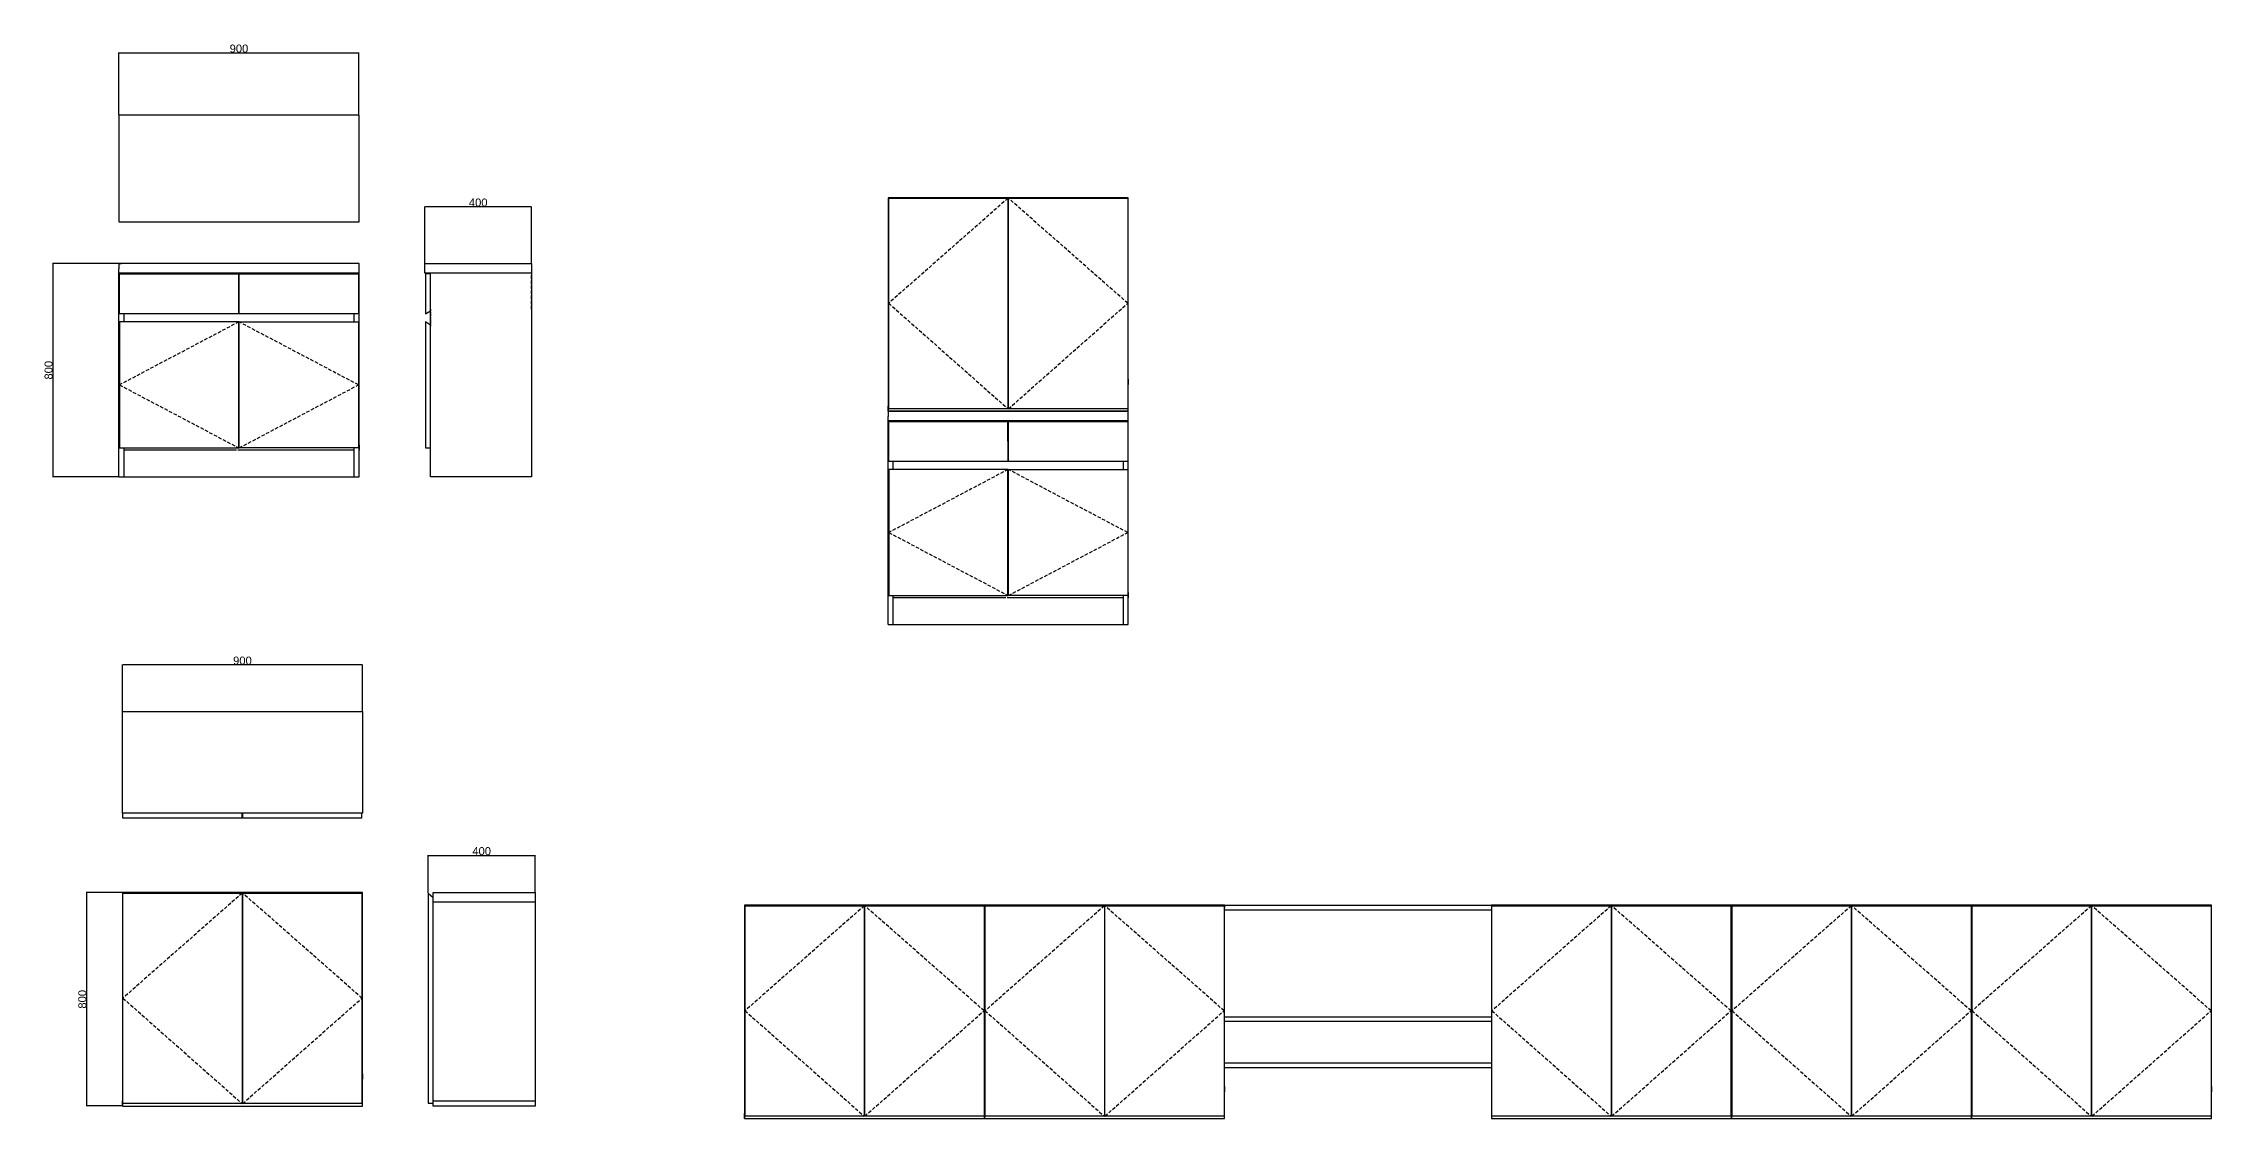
# Model space of a CAD drawing. Header units: millimetres. Extents: x -8279 to 76201, y -81 to 21625.
# Drawn here: x 46766 to 54895, y 8525 to 12557 of the extents above; entities that cross this region are included whole.
import ezdxf

# ---------------------------------------------------------------- set-up
doc = ezdxf.new("R2010")
doc.units = ezdxf.units.MM
doc.linetypes.add('DASHED', pattern=[19.05, 12.7, -6.35])
doc.linetypes.add('DASHED2', pattern=[9.525, 6.35, -3.175])
doc.styles.get("Standard").update_dxf_attribs({"font": 'Arial.ttf'})
doc.dimstyles.new('ISO-25', dxfattribs={"dimtxt": 30, "dimasz": 2.5, "dimexe": 1.25, "dimexo": 0.625, "dimtad": 1, "dimtxsty": 'Standard', "dimcen": 2.5, "dimadec": 0, "dimazin": 0, "dimtfac": 1, "dimtmove": 0, "dimatfit": 3, "dimfxl": 1, "dimarcsym": 0})

# ---------------------------------------------------------------- blocks, each defined once
blk = doc.blocks.new('*D268')
at = {"color": 0, "lineweight": -2, "transparency": 16777216}
for p, q in [((48209.5, 9371.2), (48209.5, 9513.3)), ((48212, 9512), (48607, 9512)), ((48609.5, 9373.2), (48609.5, 9513.3))]:
    blk.add_line(p, q, dxfattribs=at)
at = {"color": 0, "transparency": 16777216}
for points in [[(48212, 9512.4), (48212, 9511.6), (48209.5, 9512)], [(48607, 9512.4), (48607, 9511.6), (48609.5, 9512)]]:
    blk.add_solid(points, dxfattribs=at)
at = {"layer": 'Defpoints', "color": 0, "transparency": 16777216}
for p in [(48609.5, 9512), (48209.5, 9370.6), (48609.5, 9372.6)]:
    blk.add_point(p, dxfattribs=at)
at = {"color": 0, "transparency": 16777216, "insert": (48409.5, 9528), "char_height": 30, "attachment_point": 5}
blk.add_mtext('400', dxfattribs=at)
blk = doc.blocks.new('*D267')
at = {"color": 0, "lineweight": -2, "transparency": 16777216}
for p, q in [((47062.7, 10052.6), (47062.7, 10227.5)), ((47960.2, 10226.2), (47065.2, 10226.2)), ((47962.7, 10052.6), (47962.7, 10227.5))]:
    blk.add_line(p, q, dxfattribs=at)
at = {"color": 0, "transparency": 16777216}
for points in [[(47065.2, 10226.7), (47065.2, 10225.8), (47062.7, 10226.2)], [(47960.2, 10226.7), (47960.2, 10225.8), (47962.7, 10226.2)]]:
    blk.add_solid(points, dxfattribs=at)
at = {"layer": 'Defpoints', "color": 0, "transparency": 16777216}
for p in [(47062.7, 10226.2), (47062.7, 10052), (47962.7, 10052)]:
    blk.add_point(p, dxfattribs=at)
at = {"color": 0, "transparency": 16777216, "insert": (47512.7, 10242.2), "char_height": 30, "attachment_point": 5}
blk.add_mtext('900', dxfattribs=at)
blk = doc.blocks.new('*D269')
at = {"color": 0, "lineweight": -2, "transparency": 16777216}
for p, q in [((47062, 9372.6), (46927.3, 9372.6)), ((46928.5, 9370.1), (46928.5, 8575.1)), ((47062, 8572.6), (46927.3, 8572.6))]:
    blk.add_line(p, q, dxfattribs=at)
at = {"color": 0, "transparency": 16777216}
for points in [[(46928.1, 9370.1), (46928.9, 9370.1), (46928.5, 9372.6)], [(46928.1, 8575.1), (46928.9, 8575.1), (46928.5, 8572.6)]]:
    blk.add_solid(points, dxfattribs=at)
at = {"layer": 'Defpoints', "color": 0, "transparency": 16777216}
for p in [(47062.7, 9372.6), (46928.5, 8572.6), (47062.7, 8572.6)]:
    blk.add_point(p, dxfattribs=at)
at = {"color": 0, "transparency": 16777216, "insert": (46912.6, 8972.6), "char_height": 30, "attachment_point": 5, "rotation": 90}
blk.add_mtext('800', dxfattribs=at)
blk = doc.blocks.new('*D270')
at = {"color": 0, "lineweight": -2, "transparency": 16777216}
for p, q in [((47049.6, 12288.2), (47049.6, 12522.2)), ((47052.1, 12520.9), (47947.1, 12520.9)), ((47949.6, 12288.2), (47949.6, 12522.2))]:
    blk.add_line(p, q, dxfattribs=at)
at = {"color": 0, "transparency": 16777216}
for points in [[(47052.1, 12521.3), (47052.1, 12520.5), (47049.6, 12520.9)], [(47947.1, 12521.3), (47947.1, 12520.5), (47949.6, 12520.9)]]:
    blk.add_solid(points, dxfattribs=at)
at = {"layer": 'Defpoints', "color": 0, "transparency": 16777216}
for p in [(47949.6, 12520.9), (47049.6, 12287.6), (47949.6, 12287.6)]:
    blk.add_point(p, dxfattribs=at)
at = {"color": 0, "transparency": 16777216, "insert": (47499.6, 12536.8), "char_height": 30, "attachment_point": 5}
blk.add_mtext('900', dxfattribs=at)
blk = doc.blocks.new('*D271')
at = {"color": 0, "lineweight": -2, "transparency": 16777216}
for p, q in [((47049, 11731.1), (46800.8, 11731.1)), ((46802, 11728.6), (46802, 10933.6)), ((47049, 10931.1), (46800.8, 10931.1))]:
    blk.add_line(p, q, dxfattribs=at)
at = {"color": 0, "transparency": 16777216}
for points in [[(46801.6, 11728.6), (46802.4, 11728.6), (46802, 11731.1)], [(46801.6, 10933.6), (46802.4, 10933.6), (46802, 10931.1)]]:
    blk.add_solid(points, dxfattribs=at)
at = {"layer": 'Defpoints', "color": 0, "transparency": 16777216}
for p in [(47049.6, 11731.1), (46802, 10931.1), (47049.6, 10931.1)]:
    blk.add_point(p, dxfattribs=at)
at = {"color": 0, "transparency": 16777216, "insert": (46786.1, 11331.1), "char_height": 30, "attachment_point": 5, "rotation": 90}
blk.add_mtext('800', dxfattribs=at)
blk = doc.blocks.new('*D272')
at = {"color": 0, "lineweight": -2, "transparency": 16777216}
for p, q in [((48196.5, 11731.7), (48196.5, 11945)), ((48594, 11943.8), (48199, 11943.8)), ((48596.5, 11731.7), (48596.5, 11945))]:
    blk.add_line(p, q, dxfattribs=at)
at = {"color": 0, "transparency": 16777216}
for points in [[(48199, 11944.2), (48199, 11943.3), (48196.5, 11943.8)], [(48594, 11944.2), (48594, 11943.3), (48596.5, 11943.8)]]:
    blk.add_solid(points, dxfattribs=at)
at = {"layer": 'Defpoints', "color": 0, "transparency": 16777216}
for p in [(48196.5, 11943.8), (48196.5, 11731.1), (48596.5, 11731.1)]:
    blk.add_point(p, dxfattribs=at)
at = {"color": 0, "transparency": 16777216, "insert": (48396.5, 11959.7), "char_height": 30, "attachment_point": 5}
blk.add_mtext('400', dxfattribs=at)

msp = doc.modelspace()

# ---------------------------------------------------------------- linework, layer by layer
for p, q in [((47949.641, 12287.607), (47049.641, 12287.607)), ((47049.641, 12287.607), (47049.641, 11887.607)), ((47949.641, 11887.607), (47949.641, 12287.607)), ((47049.641, 11887.607), (47949.641, 11887.607)), ((50833.399, 11941.67), (50831.399, 11941.67)), ((50833.399, 11177.67), (50833.399, 11941.67)), ((47949.641, 11731.053), (47049.641, 11731.053)), ((47049.641, 11731.053), (47049.641, 11711.053)), ((47049.641, 10931.053), (47049.641, 11711.053)), ((47949.641, 11711.053), (47949.641, 11731.053)), ((47949.641, 10931.053), (47949.641, 11711.053)), ((48596.531, 11711.053), (48596.531, 10931.053)), ((47949.641, 11695.053), (47049.641, 11695.053)), ((47069.641, 11695.053), (47049.641, 11695.053)), ((47067.641, 11695.053), (47067.641, 11692.053)), ((47949.641, 11695.053), (47929.641, 11695.053)), ((47931.641, 11692.053), (47931.641, 11695.053)), ((48217.531, 10931.053), (48217.531, 11695.053)), ((47067.641, 11542.053), (47067.641, 11512.053)), ((47931.641, 11512.053), (47931.641, 11542.053)), ((50833.398, 11177.67), (49933.398, 11177.67)), ((49933.398, 11177.67), (49933.398, 11157.67)), ((49933.398, 10377.67), (49933.398, 11157.67)), ((50833.398, 11141.67), (49933.398, 11141.67)), ((49953.398, 11141.67), (49933.398, 11141.67)), ((49933.399, 11177.67), (49933.399, 11196.742)), ((49933.399, 11195.67), (49933.399, 11177.67)), ((49933.399, 11195.67), (49935.399, 11195.67)), ((49933.399, 11177.67), (50833.399, 11177.67)), ((49951.398, 11141.67), (49951.398, 11138.67)), ((50382.399, 11195.67), (50384.399, 11195.67)), ((50393.399, 11177.67), (50813.399, 11177.67)), ((50833.398, 11141.67), (50813.398, 11141.67)), ((50815.398, 11138.67), (50815.398, 11141.67)), ((50831.399, 11195.67), (50833.399, 11195.67)), ((50833.398, 11157.67), (50833.398, 11177.67)), ((50833.398, 10377.67), (50833.398, 11157.67)), ((47067.641, 11040.053), (47067.641, 10931.053)), ((47931.641, 10931.053), (47931.641, 11040.053)), ((49951.398, 10988.67), (49951.398, 10958.67)), ((50815.398, 10958.67), (50815.398, 10988.67)), ((47049.641, 10931.053), (47067.641, 10931.053)), ((47931.641, 10931.053), (47949.641, 10931.053)), ((48596.531, 10931.053), (48217.531, 10931.053)), ((49951.398, 10486.67), (49951.398, 10377.67)), ((50815.398, 10377.67), (50815.398, 10486.67)), ((49933.398, 10377.67), (49951.398, 10377.67)), ((50815.398, 10377.67), (50833.398, 10377.67)), ((47962.656, 9669.977), (47062.656, 9669.977)), ((47064.656, 9651.977), (47064.656, 9669.977)), ((47511.656, 9651.977), (47511.656, 9669.977)), ((47513.656, 9651.977), (47513.656, 9669.977)), ((47960.656, 9651.977), (47960.656, 9669.977)), ((48209.545, 9370.571), (48209.545, 9199.571)), ((48209.545, 9370.571), (48227.545, 9354.571)), ((48209.545, 9370.571), (48209.545, 8583.571)), ((48227.545, 8592.571), (48227.545, 9354.571)), ((48609.545, 9354.571), (48609.545, 8592.571)), ((47962.656, 9336.571), (47960.656, 9336.571)), ((47962.656, 8572.571), (47962.656, 9336.571)), ((50294.735, 9289.21), (50292.735, 9289.21)), ((50294.735, 8525.21), (50294.735, 9289.21)), ((51194.735, 9289.21), (51192.735, 9289.21)), ((51194.735, 8525.21), (51194.735, 9289.21)), ((52196.736, 9323.21), (52194.736, 9323.21)), ((53094.736, 9289.21), (53092.736, 9289.21)), ((53094.736, 8525.21), (53094.736, 9289.21)), ((53994.736, 9289.21), (53992.736, 9289.21)), ((53994.736, 8525.21), (53994.736, 9289.21)), ((54894.736, 9289.21), (54892.736, 9289.21)), ((54894.736, 8525.21), (54894.736, 9289.21)), ((47062.656, 8572.571), (47062.656, 8591.642)), ((47062.656, 8590.571), (47062.656, 8572.571)), ((47062.656, 8590.571), (47064.656, 8590.571)), ((47062.656, 8572.571), (47962.656, 8572.571)), ((47511.656, 8590.571), (47513.656, 8590.571)), ((47522.656, 8572.571), (47942.656, 8572.571)), ((47960.656, 8590.571), (47962.656, 8590.571)), ((48209.545, 8583.571), (48227.545, 8583.571)), ((49394.735, 8525.21), (49394.735, 8544.282)), ((49394.735, 8543.21), (49394.735, 8525.21)), ((49394.735, 8543.21), (49396.735, 8543.21)), ((49843.735, 8543.21), (49845.735, 8543.21)), ((50292.735, 8543.21), (50294.735, 8543.21)), ((50294.735, 8525.21), (50294.735, 8544.282)), ((50294.735, 8543.21), (50294.735, 8525.21)), ((50294.735, 8543.21), (50296.735, 8543.21)), ((50743.735, 8543.21), (50745.735, 8543.21)), ((51192.735, 8543.21), (51194.735, 8543.21)), ((51194.736, 8525.21), (51194.736, 8544.282)), ((52194.736, 8543.21), (52194.736, 8525.21)), ((52194.736, 8543.21), (52196.736, 8543.21)), ((52643.736, 8543.21), (52645.736, 8543.21)), ((53092.736, 8543.21), (53094.736, 8543.21)), ((53094.736, 8525.21), (53094.736, 8544.282)), ((53094.736, 8543.21), (53094.736, 8525.21)), ((53094.736, 8543.21), (53096.736, 8543.21)), ((53543.736, 8543.21), (53545.736, 8543.21)), ((53992.736, 8543.21), (53994.736, 8543.21)), ((53994.736, 8525.21), (53994.736, 8544.282)), ((53994.736, 8543.21), (53994.736, 8525.21)), ((53994.736, 8543.21), (53996.736, 8543.21)), ((54443.736, 8543.21), (54445.736, 8543.21)), ((54892.736, 8543.21), (54894.736, 8543.21)), ((49394.735, 8525.21), (50294.735, 8525.21)), ((49854.735, 8525.21), (50274.735, 8525.21)), ((50294.735, 8525.21), (51194.735, 8525.21)), ((50754.735, 8525.21), (51174.735, 8525.21)), ((52194.736, 8525.21), (53094.736, 8525.21)), ((52654.736, 8525.21), (53074.736, 8525.21)), ((53094.736, 8525.21), (53994.736, 8525.21)), ((53554.736, 8525.21), (53974.736, 8525.21)), ((53994.736, 8525.21), (54894.736, 8525.21)), ((54454.736, 8525.21), (54874.736, 8525.21))]:
    msp.add_line(p, q)
at = {"linetype": 'DASHED'}
for p, q in [((49933.399, 11977.67), (49943.399, 11977.67)), ((49933.399, 11977.67), (49933.399, 11967.67)), ((50382.399, 11975.67), (49935.399, 11582.17)), ((50831.399, 11582.17), (50384.399, 11975.67)), ((50833.399, 11977.67), (50823.399, 11977.67)), ((47049.641, 11731.053), (47059.641, 11731.053)), ((47049.641, 11731.053), (47049.641, 11721.053)), ((47949.641, 11731.053), (47939.641, 11731.053)), ((48596.531, 11695.053), (48217.531, 11695.053)), ((48596.531, 11559.888), (48596.531, 11695.053)), ((49935.399, 11582.17), (50382.399, 11186.67)), ((50384.399, 11186.67), (50831.399, 11582.17)), ((47498.641, 11512.053), (47051.641, 11276.053)), ((47947.641, 11276.053), (47500.641, 11512.053)), ((47051.641, 11276.053), (47498.641, 11040.053)), ((47500.641, 11040.053), (47947.641, 11276.053)), ((49933.398, 11177.67), (49943.398, 11177.67)), ((49933.398, 11177.67), (49933.398, 11167.67)), ((50833.398, 11177.67), (50823.398, 11177.67)), ((47508.641, 11031.053), (47490.641, 11031.053)), ((47498.641, 11049.053), (47500.641, 11049.053)), ((50382.398, 10958.67), (49935.398, 10722.67)), ((50831.398, 10722.67), (50384.398, 10958.67)), ((49935.398, 10722.67), (50382.398, 10486.67)), ((50384.398, 10486.67), (50831.398, 10722.67)), ((50382.398, 10495.67), (50384.398, 10495.67)), ((50392.398, 10477.67), (50374.398, 10477.67)), ((47062.656, 9372.571), (47072.656, 9372.571)), ((47062.656, 9372.571), (47062.656, 9362.571)), ((47511.656, 9370.571), (47064.656, 8977.071)), ((47960.656, 8977.071), (47513.656, 9370.571)), ((47962.656, 9372.571), (47952.656, 9372.571)), ((49394.735, 9325.21), (49404.735, 9325.21)), ((49394.735, 9325.21), (49394.735, 9315.21)), ((49843.735, 9323.21), (49396.735, 8929.71)), ((50292.735, 8929.71), (49845.735, 9323.21)), ((50294.735, 9325.21), (50284.735, 9325.21)), ((50294.735, 9325.21), (50304.735, 9325.21)), ((50294.735, 9325.21), (50294.735, 9315.21)), ((50743.735, 9323.21), (50296.735, 8929.71)), ((51192.735, 8929.71), (50745.735, 9323.21)), ((51194.735, 9325.21), (51184.735, 9325.21)), ((51194.736, 9325.21), (51194.736, 9315.21)), ((52643.736, 9323.21), (52196.736, 8929.71)), ((53092.736, 8929.71), (52645.736, 9323.21)), ((53094.736, 9325.21), (53084.736, 9325.21)), ((53094.736, 9325.21), (53104.736, 9325.21)), ((53094.736, 9325.21), (53094.736, 9315.21)), ((53543.736, 9323.21), (53096.736, 8929.71)), ((53992.736, 8929.71), (53545.736, 9323.21)), ((53994.736, 9325.21), (53984.736, 9325.21)), ((53994.736, 9325.21), (54004.736, 9325.21)), ((53994.736, 9325.21), (53994.736, 9315.21)), ((54443.736, 9323.21), (53996.736, 8929.71)), ((54892.736, 8929.71), (54445.736, 9323.21)), ((54894.736, 9325.21), (54884.736, 9325.21)), ((47064.656, 8977.071), (47511.656, 8581.571)), ((47513.656, 8581.571), (47960.656, 8977.071)), ((49396.735, 8929.71), (49843.735, 8534.21)), ((49845.735, 8534.21), (50292.735, 8929.71)), ((50296.735, 8929.71), (50743.735, 8534.21)), ((50745.735, 8534.21), (51192.735, 8929.71)), ((52196.736, 8929.71), (52643.736, 8534.21)), ((52645.736, 8534.21), (53092.736, 8929.71)), ((53096.736, 8929.71), (53543.736, 8534.21)), ((53545.736, 8534.21), (53992.736, 8929.71)), ((53996.736, 8929.71), (54443.736, 8534.21)), ((54445.736, 8534.21), (54892.736, 8929.71))]:
    msp.add_line(p, q, dxfattribs=at)
at = {"linetype": 'DASHED2'}
msp.add_line((48217.531, 11559.888), (48217.531, 11494.25), dxfattribs=at)
at = {"color": 5, "linetype": 'DASHED'}
for p, q in [((50824.399, 11186.67), (49942.399, 11186.67)), ((47953.656, 8581.571), (47071.656, 8581.571)), ((50285.735, 8534.21), (49403.735, 8534.21)), ((51185.735, 8534.21), (50303.735, 8534.21)), ((53085.736, 8534.21), (52203.736, 8534.21)), ((53985.736, 8534.21), (53103.736, 8534.21)), ((54885.736, 8534.21), (54003.736, 8534.21))]:
    msp.add_line(p, q, dxfattribs=at)
for points in [[(50831.399, 11941.67), (50833.399, 11941.67), (50833.399, 11977.67), (49933.399, 11977.67), (49933.399, 11941.67), (49935.399, 11941.67)], [(50382.399, 11975.67), (50382.399, 11186.67), (49935.399, 11186.67), (49935.399, 11975.67), (50382.399, 11975.67)], [(50831.399, 11975.67), (50831.399, 11186.67), (50384.399, 11186.67), (50384.399, 11975.67), (50831.399, 11975.67)], [(49935.399, 11941.67), (49933.399, 11941.67), (49933.399, 11196.742)], [(50382.399, 11941.67), (50384.399, 11941.67)], [(47499.141, 11542.053), (47051.641, 11542.053), (47051.641, 11692.053), (47498.641, 11692.053)], [(48217.531, 11692.053), (48199.531, 11692.053), (48199.531, 11542.053), (48217.531, 11553.6)], [(48217.531, 11500.506), (48199.531, 11512.053), (48199.531, 11040.053), (48217.531, 11040.053)], [(50833.399, 11297.67), (50833.399, 11277.67)], [(50382.898, 10988.67), (49935.398, 10988.67), (49935.398, 11138.67), (50382.398, 11138.67)], [(47049.641, 11031.053), (47049.641, 11051.053)], [(47490.641, 11031.053), (47067.641, 11031.053), (47067.641, 10931.053), (47931.641, 10931.053), (47931.641, 11031.053), (47508.641, 11031.053)], [(47490.641, 11031.053), (47069.641, 11031.053)], [(47931.641, 11031.053), (47508.641, 11031.053)], [(47949.641, 11051.053), (47949.641, 11031.053)], [(49933.398, 10477.67), (49933.398, 10497.67)], [(50833.398, 10497.67), (50833.398, 10477.67)], [(50374.398, 10477.67), (49951.398, 10477.67), (49951.398, 10377.67), (50815.398, 10377.67), (50815.398, 10477.67), (50392.398, 10477.67)], [(50374.398, 10477.67), (49953.398, 10477.67)], [(50815.398, 10477.67), (50392.398, 10477.67)], [(47062.656, 9669.977), (47062.656, 10051.977), (47962.656, 10051.977), (47962.656, 9669.977)], [(47511.656, 9651.977), (47064.656, 9651.977)], [(47960.656, 9651.977), (47513.656, 9651.977)], [(47960.656, 9336.571), (47962.656, 9336.571), (47962.656, 9372.571), (47062.656, 9372.571), (47062.656, 9336.571), (47064.656, 9336.571)], [(47511.656, 9370.571), (47511.656, 8581.571), (47064.656, 8581.571), (47064.656, 9370.571), (47511.656, 9370.571)], [(47960.656, 9370.571), (47960.656, 8581.571), (47513.656, 8581.571), (47513.656, 9370.571), (47960.656, 9370.571)], [(47064.656, 9336.571), (47062.656, 9336.571), (47062.656, 8591.642)], [(47511.656, 9336.571), (47513.656, 9336.571)], [(50292.735, 9289.21), (50294.735, 9289.21), (50294.735, 9325.21), (49394.735, 9325.21), (49394.735, 9289.21), (49396.735, 9289.21)], [(49396.735, 9289.21), (49394.735, 9289.21), (49394.735, 8544.282)], [(49843.735, 9323.21), (49843.735, 8534.21), (49396.735, 8534.21), (49396.735, 9323.21), (49843.735, 9323.21)], [(49843.735, 9289.21), (49845.735, 9289.21)], [(50292.735, 9323.21), (50292.735, 8534.21), (49845.735, 8534.21), (49845.735, 9323.21), (50292.735, 9323.21)], [(51192.735, 9289.21), (51194.735, 9289.21), (51194.735, 9325.21), (50294.735, 9325.21), (50294.735, 9289.21), (50296.735, 9289.21)], [(50296.735, 9289.21), (50294.735, 9289.21), (50294.735, 8544.282)], [(50743.735, 9323.21), (50743.735, 8534.21), (50296.735, 8534.21), (50296.735, 9323.21), (50743.735, 9323.21)], [(50743.735, 9289.21), (50745.735, 9289.21)], [(51192.735, 9323.21), (51192.735, 8534.21), (50745.735, 8534.21), (50745.735, 9323.21), (51192.735, 9323.21)], [(53092.736, 9289.21), (53094.736, 9289.21), (53094.736, 9325.21), (52194.736, 9325.21), (52194.736, 9289.21), (52196.736, 9289.21)], [(52196.736, 9288.139), (52194.736, 9288.139), (52194.736, 8543.21)], [(52643.736, 9323.21), (52643.736, 8534.21), (52196.736, 8534.21), (52196.736, 9323.21), (52643.736, 9323.21)], [(52643.736, 9289.21), (52645.736, 9289.21)], [(53092.736, 9323.21), (53092.736, 8534.21), (52645.736, 8534.21), (52645.736, 9323.21), (53092.736, 9323.21)], [(53992.736, 9289.21), (53994.736, 9289.21), (53994.736, 9325.21), (53094.736, 9325.21), (53094.736, 9289.21), (53096.736, 9289.21)], [(53096.736, 9289.21), (53094.736, 9289.21), (53094.736, 8544.282)], [(53543.736, 9323.21), (53543.736, 8534.21), (53096.736, 8534.21), (53096.736, 9323.21), (53543.736, 9323.21)], [(53543.736, 9289.21), (53545.736, 9289.21)], [(53992.736, 9323.21), (53992.736, 8534.21), (53545.736, 8534.21), (53545.736, 9323.21), (53992.736, 9323.21)], [(54892.736, 9289.21), (54894.736, 9289.21), (54894.736, 9325.21), (53994.736, 9325.21), (53994.736, 9289.21), (53996.736, 9289.21)], [(53996.736, 9289.21), (53994.736, 9289.21), (53994.736, 8544.282)], [(54443.736, 9323.21), (54443.736, 8534.21), (53996.736, 8534.21), (53996.736, 9323.21), (54443.736, 9323.21)], [(54443.736, 9289.21), (54445.736, 9289.21)], [(54892.736, 9323.21), (54892.736, 8534.21), (54445.736, 8534.21), (54445.736, 9323.21), (54892.736, 9323.21)], [(47962.656, 8692.571), (47962.656, 8672.571)], [(50294.735, 8645.21), (50294.735, 8625.21)], [(51194.735, 8645.21), (51194.735, 8625.21)], [(53094.736, 8645.21), (53094.736, 8625.21)], [(53994.736, 8645.21), (53994.736, 8625.21)], [(54894.736, 8645.21), (54894.736, 8625.21)]]:
    msp.add_lwpolyline(points)
for points in [[(48596.531, 11695.053), (48196.531, 11695.053), (48196.531, 11731.053), (48596.531, 11731.053)], [(47499.141, 11542.053), (47498.641, 11692.053)], [(47500.641, 11692.053), (47947.641, 11692.053), (47947.641, 11542.053), (47500.641, 11542.053)], [(47498.641, 11040.053), (47498.641, 11512.053), (47051.641, 11512.053), (47051.641, 11040.053)], [(47500.641, 11040.053), (47500.641, 11512.053), (47947.641, 11512.053), (47947.641, 11040.053)], [(50382.898, 10988.67), (50382.398, 11138.67)], [(50384.398, 11138.67), (50831.398, 11138.67), (50831.398, 10988.67), (50384.398, 10988.67)], [(50382.398, 10486.67), (50382.398, 10958.67), (49935.398, 10958.67), (49935.398, 10486.67)], [(50384.398, 10486.67), (50384.398, 10958.67), (50831.398, 10958.67), (50831.398, 10486.67)], [(48609.545, 9336.571), (48227.545, 9336.571), (48227.545, 9372.571), (48609.545, 9372.571)], [(51194.736, 9325.21), (52194.736, 9325.21), (52194.736, 9307.21), (51194.736, 9307.21)], [(51194.736, 8907.21), (52194.736, 8907.21), (52194.736, 8889.21), (51194.736, 8889.21)], [(51194.736, 8734.21), (52194.736, 8734.21), (52194.736, 8716.21), (51194.736, 8716.21)], [(48227.545, 8592.571), (48609.545, 8592.571), (48609.545, 8572.571), (48227.545, 8572.571)]]:
    msp.add_lwpolyline(points, close=True)

# ---------------------------------------------------------------- dimensions: what is measured, and where the dimension line sits
at = {"color": 3}
for base, p1, p2, text, picture, middle in [((47949.641, 12520.905), (47049.641, 12287.607), (47949.641, 12287.607), '900', '*D270', (47499.641, 12536.847)), ((48196.531, 11943.75), (48596.531, 11731.053), (48196.531, 11731.053), '400', '*D272', (48396.531, 11959.693))]:
    dim = msp.add_linear_dim(base=base, p1=p1, p2=p2, text=text, dimstyle='ISO-25', dxfattribs=at)
    dim.commit()
    dim.dimension.update_dxf_attribs({"geometry": picture, "text_midpoint": middle})
for base, p1, p2, picture, middle in [((46802.025, 10931.053), (47049.641, 11731.053), (47049.641, 10931.053), '*D271', (46786.083, 11331.053)), ((46928.533, 8572.571), (47062.656, 9372.571), (47062.656, 8572.571), '*D269', (46912.591, 8972.571))]:
    dim = msp.add_linear_dim(base=base, p1=p1, p2=p2, angle=90, text='800', dimstyle='ISO-25', dxfattribs=at)
    dim.commit()
    dim.dimension.update_dxf_attribs({"geometry": picture, "text_midpoint": middle})
for base, p1, p2, text, picture, middle in [((47062.656, 10226.242), (47962.656, 10051.977), (47062.656, 10051.977), '900', '*D267', (47512.656, 10226.242)), ((48609.545, 9512.015), (48209.545, 9370.571), (48609.545, 9372.571), '400', '*D268', (48409.545, 9512.015))]:
    dim = msp.add_linear_dim(base=base, p1=p1, p2=p2, text=text, dimstyle='ISO-25', dxfattribs=at)
    dim.commit()
    dim.dimension.update_dxf_attribs({"geometry": picture, "text_midpoint": middle, "dimtype": 160})

doc.saveas('drawing.dxf')
